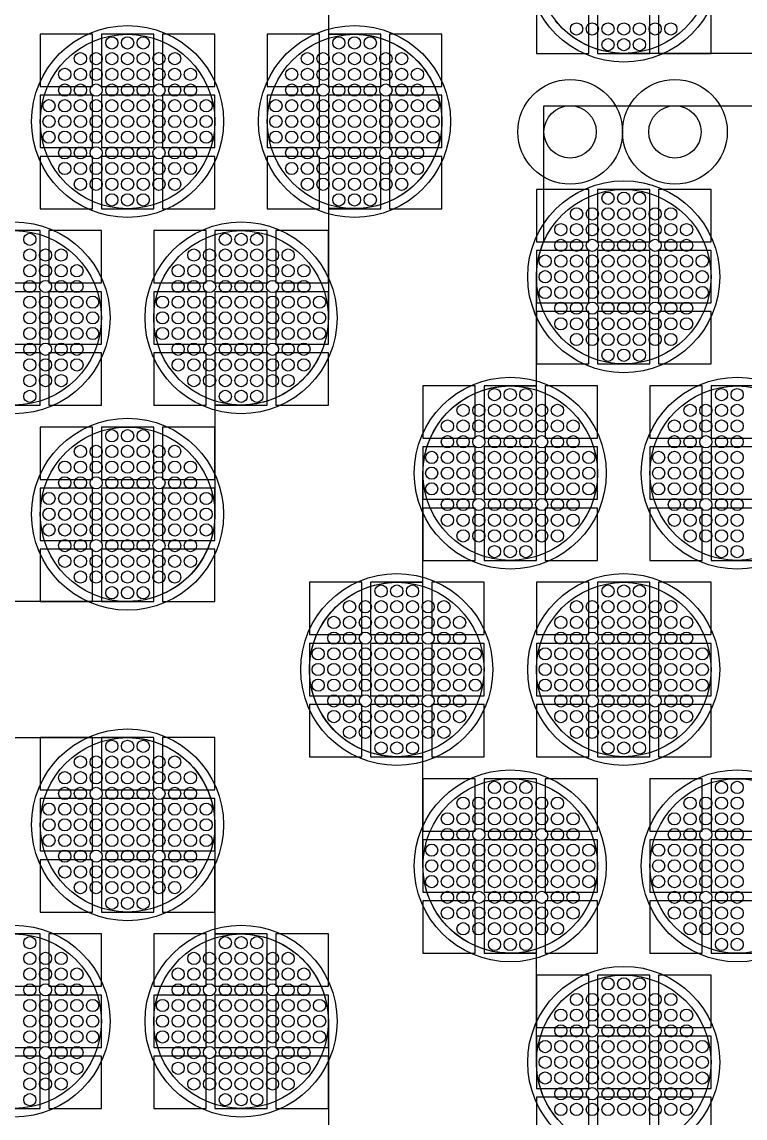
# Model space of a CAD drawing. Extents: x -49 to 54, y -38 to 38.
# Drawn here: x 30.63 to 34.77, y 17.85 to 24.13 of the extents above; entities that cross this region are included whole.
import ezdxf

# ---------------------------------------------------------------- set-up
doc = ezdxf.new("R2010")
doc.units = 0
for name, color, linetype in [('ADHESIVE_VIA_OPENINGS', 30, 'CONTINUOUS'), ('BACK_LAYER', 5, 'CONTINUOUS'), ('COND_LAYER_LOWER_ELECTRODE', 6, 'CONTINUOUS'), ('CONDUCTIVE_LAYER_BACK_LAYER', 2, 'CONTINUOUS'), ('EMITTER', 3, 'CONTINUOUS'), ('LOWER_ELECTRODE', 1, 'CONTINUOUS'), ('SUBSTRATE_VIA', 4, 'CONTINUOUS')]:
    doc.layers.add(name, color=color, linetype=linetype)

msp = doc.modelspace()

# ---------------------------------------------------------------- linework, layer by layer
at = {"layer": 'ADHESIVE_VIA_OPENINGS'}
for centre in [(33.7652, 23.5041), (34.3652, 23.5041)]:
    msp.add_circle(centre, 0.3, dxfattribs=at)
at = {"layer": 'BACK_LAYER'}
for points in [[(33.5721, 23.9541), (33.8721, 23.9541), (33.8721, 24.2541), (33.5721, 24.2541)], [(33.9221, 23.9541), (34.2221, 23.9541), (34.2221, 24.2541), (33.9221, 24.2541)], [(34.2721, 23.9541), (34.5721, 23.9541), (34.5721, 24.2541), (34.2721, 24.2541)], [(30.7302, 23.7639), (31.0302, 23.7639), (31.0302, 24.0639), (30.7302, 24.0639)], [(31.0802, 23.7639), (31.3802, 23.7639), (31.3802, 24.0639), (31.0802, 24.0639)], [(31.4302, 23.7639), (31.7302, 23.7639), (31.7302, 24.0639), (31.4302, 24.0639)], [(32.0302, 23.7639), (32.3302, 23.7639), (32.3302, 24.0639), (32.0302, 24.0639)], [(32.3802, 23.7639), (32.6802, 23.7639), (32.6802, 24.0639), (32.3802, 24.0639)], [(32.7302, 23.7639), (33.0302, 23.7639), (33.0302, 24.0639), (32.7302, 24.0639)], [(30.7302, 23.4139), (31.0302, 23.4139), (31.0302, 23.7139), (30.7302, 23.7139)], [(31.0802, 23.4139), (31.3802, 23.4139), (31.3802, 23.7139), (31.0802, 23.7139)], [(31.4302, 23.4139), (31.7302, 23.4139), (31.7302, 23.7139), (31.4302, 23.7139)], [(32.0302, 23.4139), (32.3302, 23.4139), (32.3302, 23.7139), (32.0302, 23.7139)], [(32.3802, 23.4139), (32.6802, 23.4139), (32.6802, 23.7139), (32.3802, 23.7139)], [(32.7302, 23.4139), (33.0302, 23.4139), (33.0302, 23.7139), (32.7302, 23.7139)], [(30.7302, 23.0639), (31.0302, 23.0639), (31.0302, 23.3639), (30.7302, 23.3639)], [(31.0802, 23.0639), (31.3802, 23.0639), (31.3802, 23.3639), (31.0802, 23.3639)], [(31.4302, 23.0639), (31.7302, 23.0639), (31.7302, 23.3639), (31.4302, 23.3639)], [(32.0302, 23.0639), (32.3302, 23.0639), (32.3302, 23.3639), (32.0302, 23.3639)], [(32.3802, 23.0639), (32.6802, 23.0639), (32.6802, 23.3639), (32.3802, 23.3639)], [(32.7302, 23.0639), (33.0302, 23.0639), (33.0302, 23.3639), (32.7302, 23.3639)], [(33.5721, 22.8737), (33.8721, 22.8737), (33.8721, 23.1737), (33.5721, 23.1737)], [(33.9221, 22.8737), (34.2221, 22.8737), (34.2221, 23.1737), (33.9221, 23.1737)], [(34.2721, 22.8737), (34.5721, 22.8737), (34.5721, 23.1737), (34.2721, 23.1737)], [(30.4302, 22.6381), (30.7302, 22.6381), (30.7302, 22.9381), (30.4302, 22.9381)], [(30.7802, 22.6381), (31.0802, 22.6381), (31.0802, 22.9381), (30.7802, 22.9381)], [(31.3802, 22.6381), (31.6802, 22.6381), (31.6802, 22.9381), (31.3802, 22.9381)], [(31.7302, 22.6381), (32.0302, 22.6381), (32.0302, 22.9381), (31.7302, 22.9381)], [(32.0802, 22.6381), (32.3802, 22.6381), (32.3802, 22.9381), (32.0802, 22.9381)], [(33.5721, 22.5237), (33.8721, 22.5237), (33.8721, 22.8237), (33.5721, 22.8237)], [(33.9221, 22.5237), (34.2221, 22.5237), (34.2221, 22.8237), (33.9221, 22.8237)], [(34.2721, 22.5237), (34.5721, 22.5237), (34.5721, 22.8237), (34.2721, 22.8237)], [(30.4302, 22.2881), (30.7302, 22.2881), (30.7302, 22.5881), (30.4302, 22.5881)], [(30.7802, 22.2881), (31.0802, 22.2881), (31.0802, 22.5881), (30.7802, 22.5881)], [(31.3802, 22.2881), (31.6802, 22.2881), (31.6802, 22.5881), (31.3802, 22.5881)], [(31.7302, 22.2881), (32.0302, 22.2881), (32.0302, 22.5881), (31.7302, 22.5881)], [(32.0802, 22.2881), (32.3802, 22.2881), (32.3802, 22.5881), (32.0802, 22.5881)], [(33.5721, 22.1737), (33.8721, 22.1737), (33.8721, 22.4737), (33.5721, 22.4737)], [(33.9221, 22.1737), (34.2221, 22.1737), (34.2221, 22.4737), (33.9221, 22.4737)], [(34.2721, 22.1737), (34.5721, 22.1737), (34.5721, 22.4737), (34.2721, 22.4737)], [(30.4302, 21.9381), (30.7302, 21.9381), (30.7302, 22.2381), (30.4302, 22.2381)], [(30.7802, 21.9381), (31.0802, 21.9381), (31.0802, 22.2381), (30.7802, 22.2381)], [(31.3802, 21.9381), (31.6802, 21.9381), (31.6802, 22.2381), (31.3802, 22.2381)], [(31.7302, 21.9381), (32.0302, 21.9381), (32.0302, 22.2381), (31.7302, 22.2381)], [(32.0802, 21.9381), (32.3802, 21.9381), (32.3802, 22.2381), (32.0802, 22.2381)], [(32.9221, 21.7479), (33.2221, 21.7479), (33.2221, 22.0479), (32.9221, 22.0479)], [(33.2721, 21.7479), (33.5721, 21.7479), (33.5721, 22.0479), (33.2721, 22.0479)], [(33.6221, 21.7479), (33.9221, 21.7479), (33.9221, 22.0479), (33.6221, 22.0479)], [(34.2221, 21.7479), (34.5221, 21.7479), (34.5221, 22.0479), (34.2221, 22.0479)], [(34.5721, 21.7479), (34.8721, 21.7479), (34.8721, 22.0479), (34.5721, 22.0479)], [(30.7302, 21.5123), (31.0302, 21.5123), (31.0302, 21.8123), (30.7302, 21.8123)], [(31.0802, 21.5123), (31.3802, 21.5123), (31.3802, 21.8123), (31.0802, 21.8123)], [(31.4302, 21.5123), (31.7302, 21.5123), (31.7302, 21.8123), (31.4302, 21.8123)], [(32.9221, 21.3979), (33.2221, 21.3979), (33.2221, 21.6979), (32.9221, 21.6979)], [(33.2721, 21.3979), (33.5721, 21.3979), (33.5721, 21.6979), (33.2721, 21.6979)], [(33.6221, 21.3979), (33.9221, 21.3979), (33.9221, 21.6979), (33.6221, 21.6979)], [(34.2221, 21.3979), (34.5221, 21.3979), (34.5221, 21.6979), (34.2221, 21.6979)], [(34.5721, 21.3979), (34.8721, 21.3979), (34.8721, 21.6979), (34.5721, 21.6979)], [(30.7302, 21.1623), (31.0302, 21.1623), (31.0302, 21.4623), (30.7302, 21.4623)], [(31.0802, 21.1623), (31.3802, 21.1623), (31.3802, 21.4623), (31.0802, 21.4623)], [(31.4302, 21.1623), (31.7302, 21.1623), (31.7302, 21.4623), (31.4302, 21.4623)], [(32.9221, 21.0479), (33.2221, 21.0479), (33.2221, 21.3479), (32.9221, 21.3479)], [(33.2721, 21.0479), (33.5721, 21.0479), (33.5721, 21.3479), (33.2721, 21.3479)], [(33.6221, 21.0479), (33.9221, 21.0479), (33.9221, 21.3479), (33.6221, 21.3479)], [(34.2221, 21.0479), (34.5221, 21.0479), (34.5221, 21.3479), (34.2221, 21.3479)], [(34.5721, 21.0479), (34.8721, 21.0479), (34.8721, 21.3479), (34.5721, 21.3479)], [(30.7302, 20.8123), (31.0302, 20.8123), (31.0302, 21.1123), (30.7302, 21.1123)], [(31.0802, 20.8123), (31.3802, 20.8123), (31.3802, 21.1123), (31.0802, 21.1123)], [(31.4302, 20.8123), (31.7302, 20.8123), (31.7302, 21.1123), (31.4302, 21.1123)], [(32.2721, 20.6221), (32.5721, 20.6221), (32.5721, 20.9221), (32.2721, 20.9221)], [(32.6221, 20.6221), (32.9221, 20.6221), (32.9221, 20.9221), (32.6221, 20.9221)], [(32.9721, 20.6221), (33.2721, 20.6221), (33.2721, 20.9221), (32.9721, 20.9221)], [(33.5721, 20.6221), (33.8721, 20.6221), (33.8721, 20.9221), (33.5721, 20.9221)], [(33.9221, 20.6221), (34.2221, 20.6221), (34.2221, 20.9221), (33.9221, 20.9221)], [(34.2721, 20.6221), (34.5721, 20.6221), (34.5721, 20.9221), (34.2721, 20.9221)], [(32.2721, 20.2721), (32.5721, 20.2721), (32.5721, 20.5721), (32.2721, 20.5721)], [(32.6221, 20.2721), (32.9221, 20.2721), (32.9221, 20.5721), (32.6221, 20.5721)], [(32.9721, 20.2721), (33.2721, 20.2721), (33.2721, 20.5721), (32.9721, 20.5721)], [(33.5721, 20.2721), (33.8721, 20.2721), (33.8721, 20.5721), (33.5721, 20.5721)], [(33.9221, 20.2721), (34.2221, 20.2721), (34.2221, 20.5721), (33.9221, 20.5721)], [(34.2721, 20.2721), (34.5721, 20.2721), (34.5721, 20.5721), (34.2721, 20.5721)], [(32.2721, 19.9221), (32.5721, 19.9221), (32.5721, 20.2221), (32.2721, 20.2221)], [(32.6221, 19.9221), (32.9221, 19.9221), (32.9221, 20.2221), (32.6221, 20.2221)], [(32.9721, 19.9221), (33.2721, 19.9221), (33.2721, 20.2221), (32.9721, 20.2221)], [(33.5721, 19.9221), (33.8721, 19.9221), (33.8721, 20.2221), (33.5721, 20.2221)], [(33.9221, 19.9221), (34.2221, 19.9221), (34.2221, 20.2221), (33.9221, 20.2221)], [(34.2721, 19.9221), (34.5721, 19.9221), (34.5721, 20.2221), (34.2721, 20.2221)], [(30.7302, 19.7319), (31.0302, 19.7319), (31.0302, 20.0319), (30.7302, 20.0319)], [(31.0802, 19.7319), (31.3802, 19.7319), (31.3802, 20.0319), (31.0802, 20.0319)], [(31.4302, 19.7319), (31.7302, 19.7319), (31.7302, 20.0319), (31.4302, 20.0319)], [(32.9221, 19.4962), (33.2221, 19.4962), (33.2221, 19.7962), (32.9221, 19.7962)], [(33.2721, 19.4962), (33.5721, 19.4962), (33.5721, 19.7962), (33.2721, 19.7962)], [(33.6221, 19.4962), (33.9221, 19.4962), (33.9221, 19.7962), (33.6221, 19.7962)], [(34.2221, 19.4962), (34.5221, 19.4962), (34.5221, 19.7962), (34.2221, 19.7962)], [(34.5721, 19.4962), (34.8721, 19.4962), (34.8721, 19.7962), (34.5721, 19.7962)], [(30.7302, 19.3819), (31.0302, 19.3819), (31.0302, 19.6819), (30.7302, 19.6819)], [(31.0802, 19.3819), (31.3802, 19.3819), (31.3802, 19.6819), (31.0802, 19.6819)], [(31.4302, 19.3819), (31.7302, 19.3819), (31.7302, 19.6819), (31.4302, 19.6819)], [(32.9221, 19.1462), (33.2221, 19.1462), (33.2221, 19.4462), (32.9221, 19.4462)], [(33.2721, 19.1462), (33.5721, 19.1462), (33.5721, 19.4462), (33.2721, 19.4462)], [(33.6221, 19.1462), (33.9221, 19.1462), (33.9221, 19.4462), (33.6221, 19.4462)], [(34.2221, 19.1462), (34.5221, 19.1462), (34.5221, 19.4462), (34.2221, 19.4462)], [(34.5721, 19.1462), (34.8721, 19.1462), (34.8721, 19.4462), (34.5721, 19.4462)], [(30.7302, 19.0319), (31.0302, 19.0319), (31.0302, 19.3319), (30.7302, 19.3319)], [(31.0802, 19.0319), (31.3802, 19.0319), (31.3802, 19.3319), (31.0802, 19.3319)], [(31.4302, 19.0319), (31.7302, 19.0319), (31.7302, 19.3319), (31.4302, 19.3319)], [(32.9221, 18.7962), (33.2221, 18.7962), (33.2221, 19.0962), (32.9221, 19.0962)], [(33.2721, 18.7962), (33.5721, 18.7962), (33.5721, 19.0962), (33.2721, 19.0962)], [(33.6221, 18.7962), (33.9221, 18.7962), (33.9221, 19.0962), (33.6221, 19.0962)], [(34.2221, 18.7962), (34.5221, 18.7962), (34.5221, 19.0962), (34.2221, 19.0962)], [(34.5721, 18.7962), (34.8721, 18.7962), (34.8721, 19.0962), (34.5721, 19.0962)], [(30.4302, 18.6061), (30.7302, 18.6061), (30.7302, 18.9061), (30.4302, 18.9061)], [(30.7802, 18.6061), (31.0802, 18.6061), (31.0802, 18.9061), (30.7802, 18.9061)], [(31.3802, 18.6061), (31.6802, 18.6061), (31.6802, 18.9061), (31.3802, 18.9061)], [(31.7302, 18.6061), (32.0302, 18.6061), (32.0302, 18.9061), (31.7302, 18.9061)], [(32.0802, 18.6061), (32.3802, 18.6061), (32.3802, 18.9061), (32.0802, 18.9061)], [(33.5721, 18.3704), (33.8721, 18.3704), (33.8721, 18.6704), (33.5721, 18.6704)], [(33.9221, 18.3704), (34.2221, 18.3704), (34.2221, 18.6704), (33.9221, 18.6704)], [(34.2721, 18.3704), (34.5721, 18.3704), (34.5721, 18.6704), (34.2721, 18.6704)], [(30.4302, 18.2561), (30.7302, 18.2561), (30.7302, 18.5561), (30.4302, 18.5561)], [(30.7802, 18.2561), (31.0802, 18.2561), (31.0802, 18.5561), (30.7802, 18.5561)], [(31.3802, 18.2561), (31.6802, 18.2561), (31.6802, 18.5561), (31.3802, 18.5561)], [(31.7302, 18.2561), (32.0302, 18.2561), (32.0302, 18.5561), (31.7302, 18.5561)], [(32.0802, 18.2561), (32.3802, 18.2561), (32.3802, 18.5561), (32.0802, 18.5561)], [(33.5721, 18.0204), (33.8721, 18.0204), (33.8721, 18.3204), (33.5721, 18.3204)], [(33.9221, 18.0204), (34.2221, 18.0204), (34.2221, 18.3204), (33.9221, 18.3204)], [(34.2721, 18.0204), (34.5721, 18.0204), (34.5721, 18.3204), (34.2721, 18.3204)], [(30.4302, 17.9061), (30.7302, 17.9061), (30.7302, 18.2061), (30.4302, 18.2061)], [(30.7802, 17.9061), (31.0802, 17.9061), (31.0802, 18.2061), (30.7802, 18.2061)], [(31.3802, 17.9061), (31.6802, 17.9061), (31.6802, 18.2061), (31.3802, 18.2061)], [(31.7302, 17.9061), (32.0302, 17.9061), (32.0302, 18.2061), (31.7302, 18.2061)], [(32.0802, 17.9061), (32.3802, 17.9061), (32.3802, 18.2061), (32.0802, 18.2061)], [(33.5721, 17.6704), (33.8721, 17.6704), (33.8721, 17.9704), (33.5721, 17.9704)], [(33.9221, 17.6704), (34.2221, 17.6704), (34.2221, 17.9704), (33.9221, 17.9704)], [(34.2721, 17.6704), (34.5721, 17.6704), (34.5721, 17.9704), (34.2721, 17.9704)]]:
    msp.add_lwpolyline(points, close=True, dxfattribs=at)
at = {"layer": 'COND_LAYER_LOWER_ELECTRODE'}
for centre in [(34.0721, 24.4541), (31.2302, 23.5639), (32.5302, 23.5639), (34.0721, 22.6737), (30.5802, 22.4381), (31.8802, 22.4381), (33.4221, 21.5479), (34.7221, 21.5479), (31.2302, 21.3123), (32.7721, 20.4221), (34.0721, 20.4221), (31.2302, 19.5319), (33.4221, 19.2962), (34.7221, 19.2962), (30.5802, 18.4061), (31.8802, 18.4061), (34.0721, 18.1704)]:
    msp.add_circle(centre, 0.55, dxfattribs=at)
at = {"layer": 'CONDUCTIVE_LAYER_BACK_LAYER'}
for points in [[(32.3802, 24.6898), (32.3802, 24.0638), (32.5402, 24.0638), (32.56, 24.063), (32.5798, 24.0615), (32.5996, 24.0591), (32.6192, 24.056), (32.6387, 24.052), (32.658, 24.0473), (32.6771, 24.0419), (32.696, 24.0356), (32.7147, 24.0287), (32.733, 24.021), (32.751, 24.0126), (32.7687, 24.0034), (32.7859, 23.9936), (32.8028, 23.9831), (32.8193, 23.9719), (32.8353, 23.9601), (32.8508, 23.9477), (32.8658, 23.9346), (32.8802, 23.921), (32.8942, 23.9068), (32.9075, 23.8921), (32.9203, 23.8768), (32.9324, 23.861), (32.9439, 23.8448), (32.9547, 23.8281), (32.9649, 23.8111), (32.9744, 23.7936), (32.9831, 23.7757), (32.9912, 23.7576), (32.9985, 23.7391), (33.0051, 23.7203), (33.011, 23.7013), (33.0161, 23.6821), (33.0204, 23.6627), (33.0239, 23.6431), (33.0267, 23.6234), (33.0286, 23.6037), (33.0298, 23.5838), (33.0302, 23.5639), (33.0298, 23.5441), (33.0286, 23.5242), (33.0267, 23.5044), (33.0239, 23.4847), (33.0204, 23.4652), (33.0161, 23.4458), (33.011, 23.4265), (33.0051, 23.4075), (32.9985, 23.3888), (32.9912, 23.3703), (32.9831, 23.3521), (32.9744, 23.3343), (32.9649, 23.3168), (32.9547, 23.2997), (32.9439, 23.2831), (32.9324, 23.2668), (32.9203, 23.2511), (32.9075, 23.2358), (32.8942, 23.2211), (32.8802, 23.2069), (32.8658, 23.1933), (32.8508, 23.1802), (32.8353, 23.1678), (32.8193, 23.156), (32.8028, 23.1448), (32.7859, 23.1343), (32.7687, 23.1245), (32.751, 23.1153), (32.733, 23.1069), (32.7147, 23.0992), (32.696, 23.0922), (32.6771, 23.086), (32.658, 23.0805), (32.6387, 23.0759), (32.6192, 23.0719), (32.5996, 23.0688), (32.5798, 23.0664), (32.56, 23.0648), (32.5402, 23.064), (32.3802, 23.064), (32.3802, 22.4381), (32.3798, 22.4182), (32.3786, 22.3984), (32.3767, 22.3786), (32.3739, 22.3589), (32.3704, 22.3393), (32.3661, 22.3199), (32.361, 22.3007), (32.3551, 22.2817), (32.3485, 22.2629), (32.3412, 22.2445), (32.3331, 22.2263), (32.3244, 22.2085), (32.3149, 22.191), (32.3047, 22.1739), (32.2939, 22.1572), (32.2824, 22.141), (32.2703, 22.1253), (32.2575, 22.11), (32.2442, 22.0953), (32.2302, 22.0811), (32.2158, 22.0674), (32.2008, 22.0544), (32.1853, 22.0419), (32.1693, 22.0301), (32.1528, 22.019), (32.1359, 22.0084), (32.1187, 21.9986), (32.101, 21.9895), (32.083, 21.9811), (32.0647, 21.9734), (32.046, 21.9664), (32.0271, 21.9602), (32.008, 21.9547), (31.9887, 21.95), (31.9692, 21.9461), (31.9496, 21.9429), (31.9298, 21.9406), (31.91, 21.939), (31.8902, 21.9382), (31.7302, 21.9382), (31.7302, 21.3123), (31.7298, 21.2924), (31.7286, 21.2725), (31.7267, 21.2528), (31.7239, 21.2331), (31.7204, 21.2135), (31.7161, 21.1941), (31.711, 21.1749), (31.7051, 21.1559), (31.6985, 21.1371), (31.6912, 21.1186), (31.6831, 21.1005), (31.6744, 21.0826), (31.6649, 21.0651), (31.6547, 21.0481), (31.6439, 21.0314), (31.6324, 21.0152), (31.6203, 20.9994), (31.6075, 20.9842), (31.5942, 20.9694), (31.5802, 20.9552), (31.5658, 20.9416), (31.5508, 20.9285), (31.5353, 20.9161), (31.5193, 20.9043), (31.5028, 20.8931), (31.4859, 20.8826), (31.4687, 20.8728), (31.451, 20.8637), (31.433, 20.8552), (31.4147, 20.8475), (31.396, 20.8406), (31.3771, 20.8343), (31.358, 20.8289), (31.3387, 20.8242), (31.3192, 20.8203), (31.2996, 20.8171), (31.2798, 20.8147), (31.26, 20.8132), (31.2402, 20.8124), (28.6203, 20.8124)], [(36.682, 23.9542), (34.0621, 23.9542), (34.0423, 23.955), (34.0225, 23.9566), (34.0027, 23.959), (33.9831, 23.9621), (33.9636, 23.966), (33.9443, 23.9707), (33.9252, 23.9762), (33.9063, 23.9824), (33.8876, 23.9894), (33.8693, 23.9971), (33.8513, 24.0055), (33.8336, 24.0146), (33.8164, 24.0245), (33.7995, 24.035), (33.783, 24.0461), (33.767, 24.058), (33.7515, 24.0704), (33.7365, 24.0834), (33.7221, 24.0971), (33.7081, 24.1113), (33.6948, 24.126), (33.6821, 24.1413)], [(33.6948, 17.8423), (33.6821, 17.8576), (33.6699, 17.8733), (33.6584, 17.8895), (33.6476, 17.9062), (33.6374, 17.9233), (33.6279, 17.9408), (33.6192, 17.9586), (33.6111, 17.9768), (33.6038, 17.9953), (33.5972, 18.014), (33.5913, 18.033), (33.5862, 18.0522), (33.5819, 18.0717), (33.5784, 18.0912), (33.5756, 18.1109), (33.5737, 18.1307), (33.5725, 18.1505), (33.5721, 18.1704), (33.5721, 18.7963), (33.4121, 18.7963), (33.3923, 18.7971), (33.3725, 18.7987), (33.3527, 18.8011), (33.3331, 18.8042), (33.3136, 18.8082), (33.2943, 18.8129), (33.2752, 18.8183), (33.2563, 18.8245), (33.2376, 18.8315), (33.2193, 18.8392), (33.2013, 18.8476), (33.1836, 18.8568), (33.1664, 18.8666), (33.1495, 18.8771), (33.133, 18.8883), (33.117, 18.9001), (33.1015, 18.9125), (33.0865, 18.9256), (33.0721, 18.9392), (33.0581, 18.9534), (33.0448, 18.9681), (33.0321, 18.9834), (33.0199, 18.9991), (33.0084, 19.0154), (32.9976, 19.032), (32.9874, 19.0491), (32.9779, 19.0666), (32.9692, 19.0844), (32.9611, 19.1026), (32.9538, 19.1211), (32.9472, 19.1398), (32.9413, 19.1589), (32.9362, 19.1781), (32.9319, 19.1975), (32.9284, 19.217), (32.9256, 19.2367), (32.9237, 19.2565), (32.9225, 19.2764), (32.9221, 19.2962), (32.9221, 19.9222), (32.7621, 19.9222), (32.7423, 19.923), (32.7225, 19.9245), (32.7027, 19.9269), (32.6831, 19.9301), (32.6636, 19.934), (32.6443, 19.9387), (32.6252, 19.9442), (32.6063, 19.9504), (32.5876, 19.9573), (32.5693, 19.965), (32.5513, 19.9735), (32.5336, 19.9826), (32.5164, 19.9924), (32.4995, 20.0029), (32.483, 20.0141), (32.467, 20.0259), (32.4515, 20.0383), (32.4365, 20.0514), (32.4221, 20.065), (32.4081, 20.0792), (32.3948, 20.094), (32.3821, 20.1092), (32.3699, 20.125), (32.3584, 20.1412), (32.3476, 20.1579), (32.3374, 20.175), (32.3279, 20.1924), (32.3192, 20.2103), (32.3111, 20.2284), (32.3038, 20.2469), (32.2972, 20.2657), (32.2913, 20.2847), (32.2862, 20.3039), (32.2819, 20.3233), (32.2784, 20.3429), (32.2756, 20.3626), (32.2737, 20.3824), (32.2725, 20.4022), (32.2721, 20.4221), (32.2725, 20.442), (32.2737, 20.4618), (32.2756, 20.4816), (32.2784, 20.5013), (32.2819, 20.5208), (32.2862, 20.5403), (32.2913, 20.5595), (32.2972, 20.5785), (32.3038, 20.5972), (32.3111, 20.6157), (32.3192, 20.6339), (32.3279, 20.6517), (32.3374, 20.6692), (32.3476, 20.6863), (32.3584, 20.703), (32.3699, 20.7192), (32.3821, 20.7349), (32.3948, 20.7502), (32.4081, 20.7649), (32.4221, 20.7791), (32.4365, 20.7928), (32.4515, 20.8058), (32.467, 20.8183), (32.483, 20.8301), (32.4995, 20.8412), (32.5164, 20.8517), (32.5336, 20.8616), (32.5513, 20.8707), (32.5693, 20.8791), (32.5876, 20.8868), (32.6063, 20.8938), (32.6252, 20.9), (32.6443, 20.9055), (32.6636, 20.9102), (32.6831, 20.9141), (32.7027, 20.9172), (32.7225, 20.9196), (32.7423, 20.9212), (32.7621, 20.922), (32.9221, 20.922), (32.9221, 21.5479), (32.9225, 21.5678), (32.9237, 21.5876), (32.9256, 21.6074), (32.9284, 21.6271), (32.9319, 21.6467), (32.9362, 21.6661), (32.9413, 21.6853), (32.9472, 21.7043), (32.9538, 21.7231), (32.9611, 21.7415), (32.9692, 21.7597), (32.9779, 21.7776), (32.9874, 21.795), (32.9976, 21.8121), (33.0084, 21.8288), (33.0199, 21.845), (33.0321, 21.8608), (33.0448, 21.876), (33.0581, 21.8908), (33.0721, 21.905), (33.0865, 21.9186), (33.1015, 21.9316), (33.117, 21.9441), (33.133, 21.9559), (33.1495, 21.9671), (33.1664, 21.9776), (33.1836, 21.9874), (33.2013, 21.9965), (33.2193, 22.005), (33.2376, 22.0127), (33.2563, 22.0196), (33.2752, 22.0258), (33.2943, 22.0313), (33.3136, 22.036), (33.3331, 22.0399), (33.3527, 22.0431), (33.3725, 22.0454), (33.3923, 22.047), (33.4121, 22.0478), (33.5721, 22.0478), (33.5721, 22.6737), (33.5725, 22.6936), (33.5737, 22.7135), (33.5756, 22.7333), (33.5784, 22.7529), (33.5819, 22.7725), (33.5862, 22.7919), (33.5913, 22.8111), (33.5972, 22.8301), (33.6038, 22.8489), (33.6111, 22.8674), (33.6152, 22.8765), (33.6152, 23.6541), (35.3721, 23.6541)], [(29.9302, 20.0318), (31.2402, 20.0318), (31.26, 20.031), (31.2798, 20.0294), (31.2996, 20.0271), (31.3192, 20.0239), (31.3387, 20.02), (31.358, 20.0153), (31.3771, 20.0098), (31.396, 20.0036), (31.4147, 19.9966), (31.433, 19.9889), (31.451, 19.9805), (31.4687, 19.9714), (31.4859, 19.9615), (31.5028, 19.951), (31.5193, 19.9399), (31.5353, 19.9281), (31.5508, 19.9156), (31.5658, 19.9026), (31.5802, 19.8889), (31.5942, 19.8747), (31.6075, 19.86), (31.6203, 19.8447), (31.6324, 19.829), (31.6439, 19.8128), (31.6547, 19.7961), (31.6649, 19.779), (31.6744, 19.7615), (31.6831, 19.7437), (31.6912, 19.7255), (31.6985, 19.707), (31.7051, 19.6883), (31.711, 19.6693), (31.7161, 19.6501), (31.7204, 19.6307), (31.7239, 19.6111), (31.7267, 19.5914), (31.7286, 19.5716), (31.7298, 19.5518), (31.7302, 19.5319), (31.7302, 18.906), (31.8902, 18.906), (31.91, 18.9052), (31.9298, 18.9036), (31.9496, 18.9012), (31.9692, 18.8981), (31.9887, 18.8941), (32.008, 18.8894), (32.0271, 18.884), (32.046, 18.8778), (32.0647, 18.8708), (32.083, 18.8631), (32.101, 18.8547), (32.1187, 18.8455), (32.1359, 18.8357), (32.1528, 18.8252), (32.1693, 18.814), (32.1853, 18.8022), (32.2008, 18.7898), (32.2158, 18.7767), (32.2302, 18.7631), (32.2442, 18.7489), (32.2575, 18.7342), (32.2703, 18.7189), (32.2824, 18.7032), (32.2939, 18.6869), (32.3047, 18.6703), (32.3149, 18.6532), (32.3244, 18.6357), (32.3331, 18.6179), (32.3412, 18.5997), (32.3485, 18.5812), (32.3551, 18.5625), (32.361, 18.5434), (32.3661, 18.5242), (32.3704, 18.5048), (32.3739, 18.4853), (32.3767, 18.4656), (32.3786, 18.4458), (32.3798, 18.4259), (32.3802, 18.4061), (32.3802, 17.7801)]]:
    msp.add_lwpolyline(points, dxfattribs=at)
at = {"layer": 'EMITTER'}
for centre in [(34.0721, 24.4541), (31.2302, 23.5639), (32.5302, 23.5639), (34.0721, 22.6737), (30.5802, 22.4381), (31.8802, 22.4381), (33.4221, 21.5479), (34.7221, 21.5479), (31.2302, 21.3123), (32.7721, 20.4221), (34.0721, 20.4221), (31.2302, 19.5319), (33.4221, 19.2962), (34.7221, 19.2962), (30.5802, 18.4061), (31.8802, 18.4061), (34.0721, 18.1704)]:
    msp.add_circle(centre, 0.5, dxfattribs=at)
at = {"layer": 'LOWER_ELECTRODE'}
for centre in [(33.8021, 24.0941), (33.8921, 24.0941), (33.9821, 24.0941), (34.0721, 24.0941), (34.1621, 24.0941), (34.2521, 24.0941), (34.3421, 24.0941), (31.1402, 24.0139), (31.2302, 24.0139), (31.3202, 24.0139), (32.4402, 24.0139), (32.5302, 24.0139), (32.6202, 24.0139), (33.9821, 24.0041), (34.0721, 24.0041), (34.1621, 24.0041), (30.9602, 23.9239), (31.0502, 23.9239), (31.1402, 23.9239), (31.2302, 23.9239), (31.3202, 23.9239), (31.4102, 23.9239), (31.5002, 23.9239), (32.2602, 23.9239), (32.3502, 23.9239), (32.4402, 23.9239), (32.5302, 23.9239), (32.6202, 23.9239), (32.7102, 23.9239), (32.8002, 23.9239), (30.8702, 23.8339), (30.9602, 23.8339), (31.0502, 23.8339), (31.1402, 23.8339), (31.2302, 23.8339), (31.3202, 23.8339), (31.4102, 23.8339), (31.5002, 23.8339), (31.5902, 23.8339), (32.1702, 23.8339), (32.2602, 23.8339), (32.3502, 23.8339), (32.4402, 23.8339), (32.5302, 23.8339), (32.6202, 23.8339), (32.7102, 23.8339), (32.8002, 23.8339), (32.8902, 23.8339), (30.8702, 23.7439), (30.9602, 23.7439), (31.0502, 23.7439), (31.1402, 23.7439), (31.2302, 23.7439), (31.3202, 23.7439), (31.4102, 23.7439), (31.5002, 23.7439), (31.5902, 23.7439), (32.1702, 23.7439), (32.2602, 23.7439), (32.3502, 23.7439), (32.4402, 23.7439), (32.5302, 23.7439), (32.6202, 23.7439), (32.7102, 23.7439), (32.8002, 23.7439), (32.8902, 23.7439), (30.7802, 23.6539), (30.8702, 23.6539), (30.9602, 23.6539), (31.0502, 23.6539), (31.1402, 23.6539), (31.2302, 23.6539), (31.3202, 23.6539), (31.4102, 23.6539), (31.5002, 23.6539), (31.5902, 23.6539), (31.6802, 23.6539), (32.0802, 23.6539), (32.1702, 23.6539), (32.2602, 23.6539), (32.3502, 23.6539), (32.4402, 23.6539), (32.5302, 23.6539), (32.6202, 23.6539), (32.7102, 23.6539), (32.8002, 23.6539), (32.8902, 23.6539), (32.9802, 23.6539), (30.7802, 23.5639), (30.8702, 23.5639), (30.9602, 23.5639), (31.0502, 23.5639), (31.1402, 23.5639), (31.2302, 23.5639), (31.3202, 23.5639), (31.4102, 23.5639), (31.5002, 23.5639), (31.5902, 23.5639), (31.6802, 23.5639), (32.0802, 23.5639), (32.1702, 23.5639), (32.2602, 23.5639), (32.3502, 23.5639), (32.4402, 23.5639), (32.5302, 23.5639), (32.6202, 23.5639), (32.7102, 23.5639), (32.8002, 23.5639), (32.8902, 23.5639), (32.9802, 23.5639), (30.7802, 23.4739), (30.8702, 23.4739), (30.9602, 23.4739), (31.0502, 23.4739), (31.1402, 23.4739), (31.2302, 23.4739), (31.3202, 23.4739), (31.4102, 23.4739), (31.5002, 23.4739), (31.5902, 23.4739), (31.6802, 23.4739), (32.0802, 23.4739), (32.1702, 23.4739), (32.2602, 23.4739), (32.3502, 23.4739), (32.4402, 23.4739), (32.5302, 23.4739), (32.6202, 23.4739), (32.7102, 23.4739), (32.8002, 23.4739), (32.8902, 23.4739), (32.9802, 23.4739), (30.8702, 23.3839), (30.9602, 23.3839), (31.0502, 23.3839), (31.1402, 23.3839), (31.2302, 23.3839), (31.3202, 23.3839), (31.4102, 23.3839), (31.5002, 23.3839), (31.5902, 23.3839), (32.1702, 23.3839), (32.2602, 23.3839), (32.3502, 23.3839), (32.4402, 23.3839), (32.5302, 23.3839), (32.6202, 23.3839), (32.7102, 23.3839), (32.8002, 23.3839), (32.8902, 23.3839), (30.8702, 23.2939), (30.9602, 23.2939), (31.0502, 23.2939), (31.1402, 23.2939), (31.2302, 23.2939), (31.3202, 23.2939), (31.4102, 23.2939), (31.5002, 23.2939), (31.5902, 23.2939), (32.1702, 23.2939), (32.2602, 23.2939), (32.3502, 23.2939), (32.4402, 23.2939), (32.5302, 23.2939), (32.6202, 23.2939), (32.7102, 23.2939), (32.8002, 23.2939), (32.8902, 23.2939), (30.9602, 23.2039), (31.0502, 23.2039), (31.1402, 23.2039), (31.2302, 23.2039), (31.3202, 23.2039), (31.4102, 23.2039), (31.5002, 23.2039), (32.2602, 23.2039), (32.3502, 23.2039), (32.4402, 23.2039), (32.5302, 23.2039), (32.6202, 23.2039), (32.7102, 23.2039), (32.8002, 23.2039), (31.1402, 23.1139), (31.2302, 23.1139), (31.3202, 23.1139), (32.4402, 23.1139), (32.5302, 23.1139), (32.6202, 23.1139), (33.9821, 23.1237), (34.0721, 23.1237), (34.1621, 23.1237), (33.8021, 23.0337), (33.8921, 23.0337), (33.9821, 23.0337), (34.0721, 23.0337), (34.1621, 23.0337), (34.2521, 23.0337), (34.3421, 23.0337), (33.7121, 22.9437), (33.8021, 22.9437), (33.8921, 22.9437), (33.9821, 22.9437), (34.0721, 22.9437), (34.1621, 22.9437), (34.2521, 22.9437), (34.3421, 22.9437), (34.4321, 22.9437), (30.6702, 22.8881), (31.7902, 22.8881), (31.8802, 22.8881), (31.9702, 22.8881), (33.7121, 22.8537), (33.8021, 22.8537), (33.8921, 22.8537), (33.9821, 22.8537), (34.0721, 22.8537), (34.1621, 22.8537), (34.2521, 22.8537), (34.3421, 22.8537), (34.4321, 22.8537), (30.6702, 22.7981), (30.7602, 22.7981), (30.8502, 22.7981), (31.6102, 22.7981), (31.7002, 22.7981), (31.7902, 22.7981), (31.8802, 22.7981), (31.9702, 22.7981), (32.0602, 22.7981), (32.1502, 22.7981), (33.6221, 22.7637), (33.7121, 22.7637), (33.8021, 22.7637), (33.8921, 22.7637), (33.9821, 22.7637), (34.0721, 22.7637), (34.1621, 22.7637), (34.2521, 22.7637), (34.3421, 22.7637), (34.4321, 22.7637), (34.5221, 22.7637), (30.6702, 22.7081), (30.7602, 22.7081), (30.8502, 22.7081), (30.9402, 22.7081), (31.5202, 22.7081), (31.6102, 22.7081), (31.7002, 22.7081), (31.7902, 22.7081), (31.8802, 22.7081), (31.9702, 22.7081), (32.0602, 22.7081), (32.1502, 22.7081), (32.2402, 22.7081), (33.6221, 22.6737), (33.7121, 22.6737), (33.8021, 22.6737), (33.8921, 22.6737), (33.9821, 22.6737), (34.0721, 22.6737), (34.1621, 22.6737), (34.2521, 22.6737), (34.3421, 22.6737), (34.4321, 22.6737), (34.5221, 22.6737), (30.6702, 22.6181), (30.7602, 22.6181), (30.8502, 22.6181), (30.9402, 22.6181), (31.5202, 22.6181), (31.6102, 22.6181), (31.7002, 22.6181), (31.7902, 22.6181), (31.8802, 22.6181), (31.9702, 22.6181), (32.0602, 22.6181), (32.1502, 22.6181), (32.2402, 22.6181), (30.6702, 22.5281), (30.7602, 22.5281), (30.8502, 22.5281), (30.9402, 22.5281), (31.0302, 22.5281), (31.4302, 22.5281), (31.5202, 22.5281), (31.6102, 22.5281), (31.7002, 22.5281), (31.7902, 22.5281), (31.8802, 22.5281), (31.9702, 22.5281), (32.0602, 22.5281), (32.1502, 22.5281), (32.2402, 22.5281), (32.3302, 22.5281), (33.6221, 22.5837), (33.7121, 22.5837), (33.8021, 22.5837), (33.8921, 22.5837), (33.9821, 22.5837), (34.0721, 22.5837), (34.1621, 22.5837), (34.2521, 22.5837), (34.3421, 22.5837), (34.4321, 22.5837), (34.5221, 22.5837), (33.7121, 22.4937), (33.8021, 22.4937), (33.8921, 22.4937), (33.9821, 22.4937), (34.0721, 22.4937), (34.1621, 22.4937), (34.2521, 22.4937), (34.3421, 22.4937), (34.4321, 22.4937), (30.6702, 22.4381), (30.7602, 22.4381), (30.8502, 22.4381), (30.9402, 22.4381), (31.0302, 22.4381), (31.4302, 22.4381), (31.5202, 22.4381), (31.6102, 22.4381), (31.7002, 22.4381), (31.7902, 22.4381), (31.8802, 22.4381), (31.9702, 22.4381), (32.0602, 22.4381), (32.1502, 22.4381), (32.2402, 22.4381), (32.3302, 22.4381), (33.7121, 22.4037), (33.8021, 22.4037), (33.8921, 22.4037), (33.9821, 22.4037), (34.0721, 22.4037), (34.1621, 22.4037), (34.2521, 22.4037), (34.3421, 22.4037), (34.4321, 22.4037), (30.6702, 22.3481), (30.7602, 22.3481), (30.8502, 22.3481), (30.9402, 22.3481), (31.0302, 22.3481), (31.4302, 22.3481), (31.5202, 22.3481), (31.6102, 22.3481), (31.7002, 22.3481), (31.7902, 22.3481), (31.8802, 22.3481), (31.9702, 22.3481), (32.0602, 22.3481), (32.1502, 22.3481), (32.2402, 22.3481), (32.3302, 22.3481), (33.8021, 22.3137), (33.8921, 22.3137), (33.9821, 22.3137), (34.0721, 22.3137), (34.1621, 22.3137), (34.2521, 22.3137), (34.3421, 22.3137), (30.6702, 22.2581), (30.7602, 22.2581), (30.8502, 22.2581), (30.9402, 22.2581), (31.5202, 22.2581), (31.6102, 22.2581), (31.7002, 22.2581), (31.7902, 22.2581), (31.8802, 22.2581), (31.9702, 22.2581), (32.0602, 22.2581), (32.1502, 22.2581), (32.2402, 22.2581), (33.9821, 22.2237), (34.0721, 22.2237), (34.1621, 22.2237), (30.6702, 22.1681), (30.7602, 22.1681), (30.8502, 22.1681), (30.9402, 22.1681), (31.5202, 22.1681), (31.6102, 22.1681), (31.7002, 22.1681), (31.7902, 22.1681), (31.8802, 22.1681), (31.9702, 22.1681), (32.0602, 22.1681), (32.1502, 22.1681), (32.2402, 22.1681), (30.6702, 22.0781), (30.7602, 22.0781), (30.8502, 22.0781), (31.6102, 22.0781), (31.7002, 22.0781), (31.7902, 22.0781), (31.8802, 22.0781), (31.9702, 22.0781), (32.0602, 22.0781), (32.1502, 22.0781), (30.6702, 21.9881), (31.7902, 21.9881), (31.8802, 21.9881), (31.9702, 21.9881), (33.3321, 21.9979), (33.4221, 21.9979), (33.5121, 21.9979), (34.6321, 21.9979), (34.7221, 21.9979), (33.1521, 21.9079), (33.2421, 21.9079), (33.3321, 21.9079), (33.4221, 21.9079), (33.5121, 21.9079), (33.6021, 21.9079), (33.6921, 21.9079), (34.4521, 21.9079), (34.5421, 21.9079), (34.6321, 21.9079), (34.7221, 21.9079), (33.0621, 21.8179), (33.1521, 21.8179), (33.2421, 21.8179), (33.3321, 21.8179), (33.4221, 21.8179), (33.5121, 21.8179), (33.6021, 21.8179), (33.6921, 21.8179), (33.7821, 21.8179), (34.3621, 21.8179), (34.4521, 21.8179), (34.5421, 21.8179), (34.6321, 21.8179), (34.7221, 21.8179), (31.1402, 21.7623), (31.2302, 21.7623), (31.3202, 21.7623), (33.0621, 21.7279), (33.1521, 21.7279), (33.2421, 21.7279), (33.3321, 21.7279), (33.4221, 21.7279), (33.5121, 21.7279), (33.6021, 21.7279), (33.6921, 21.7279), (33.7821, 21.7279), (34.3621, 21.7279), (34.4521, 21.7279), (34.5421, 21.7279), (34.6321, 21.7279), (34.7221, 21.7279), (30.9602, 21.6723), (31.0502, 21.6723), (31.1402, 21.6723), (31.2302, 21.6723), (31.3202, 21.6723), (31.4102, 21.6723), (31.5002, 21.6723), (30.8702, 21.5823), (30.9602, 21.5823), (31.0502, 21.5823), (31.1402, 21.5823), (31.2302, 21.5823), (31.3202, 21.5823), (31.4102, 21.5823), (31.5002, 21.5823), (31.5902, 21.5823), (32.9721, 21.6379), (33.0621, 21.6379), (33.1521, 21.6379), (33.2421, 21.6379), (33.3321, 21.6379), (33.4221, 21.6379), (33.5121, 21.6379), (33.6021, 21.6379), (33.6921, 21.6379), (33.7821, 21.6379), (33.8721, 21.6379), (34.2721, 21.6379), (34.3621, 21.6379), (34.4521, 21.6379), (34.5421, 21.6379), (34.6321, 21.6379), (34.7221, 21.6379), (32.9721, 21.5479), (33.0621, 21.5479), (33.1521, 21.5479), (33.2421, 21.5479), (33.3321, 21.5479), (33.4221, 21.5479), (33.5121, 21.5479), (33.6021, 21.5479), (33.6921, 21.5479), (33.7821, 21.5479), (33.8721, 21.5479), (34.2721, 21.5479), (34.3621, 21.5479), (34.4521, 21.5479), (34.5421, 21.5479), (34.6321, 21.5479), (34.7221, 21.5479), (30.8702, 21.4923), (30.9602, 21.4923), (31.0502, 21.4923), (31.1402, 21.4923), (31.2302, 21.4923), (31.3202, 21.4923), (31.4102, 21.4923), (31.5002, 21.4923), (31.5902, 21.4923), (32.9721, 21.4579), (33.0621, 21.4579), (33.1521, 21.4579), (33.2421, 21.4579), (33.3321, 21.4579), (33.4221, 21.4579), (33.5121, 21.4579), (33.6021, 21.4579), (33.6921, 21.4579), (33.7821, 21.4579), (33.8721, 21.4579), (34.2721, 21.4579), (34.3621, 21.4579), (34.4521, 21.4579), (34.5421, 21.4579), (34.6321, 21.4579), (34.7221, 21.4579), (30.7802, 21.4023), (30.8702, 21.4023), (30.9602, 21.4023), (31.0502, 21.4023), (31.1402, 21.4023), (31.2302, 21.4023), (31.3202, 21.4023), (31.4102, 21.4023), (31.5002, 21.4023), (31.5902, 21.4023), (31.6802, 21.4023), (33.0621, 21.3679), (33.1521, 21.3679), (33.2421, 21.3679), (33.3321, 21.3679), (33.4221, 21.3679), (33.5121, 21.3679), (33.6021, 21.3679), (33.6921, 21.3679), (33.7821, 21.3679), (34.3621, 21.3679), (34.4521, 21.3679), (34.5421, 21.3679), (34.6321, 21.3679), (34.7221, 21.3679), (30.7802, 21.3123), (30.8702, 21.3123), (30.9602, 21.3123), (31.0502, 21.3123), (31.1402, 21.3123), (31.2302, 21.3123), (31.3202, 21.3123), (31.4102, 21.3123), (31.5002, 21.3123), (31.5902, 21.3123), (31.6802, 21.3123), (33.0621, 21.2779), (33.1521, 21.2779), (33.2421, 21.2779), (33.3321, 21.2779), (33.4221, 21.2779), (33.5121, 21.2779), (33.6021, 21.2779), (33.6921, 21.2779), (33.7821, 21.2779), (34.3621, 21.2779), (34.4521, 21.2779), (34.5421, 21.2779), (34.6321, 21.2779), (34.7221, 21.2779), (30.7802, 21.2223), (30.8702, 21.2223), (30.9602, 21.2223), (31.0502, 21.2223), (31.1402, 21.2223), (31.2302, 21.2223), (31.3202, 21.2223), (31.4102, 21.2223), (31.5002, 21.2223), (31.5902, 21.2223), (31.6802, 21.2223), (33.1521, 21.1879), (33.2421, 21.1879), (33.3321, 21.1879), (33.4221, 21.1879), (33.5121, 21.1879), (33.6021, 21.1879), (33.6921, 21.1879), (34.4521, 21.1879), (34.5421, 21.1879), (34.6321, 21.1879), (34.7221, 21.1879), (30.8702, 21.1323), (30.9602, 21.1323), (31.0502, 21.1323), (31.1402, 21.1323), (31.2302, 21.1323), (31.3202, 21.1323), (31.4102, 21.1323), (31.5002, 21.1323), (31.5902, 21.1323), (33.3321, 21.0979), (33.4221, 21.0979), (33.5121, 21.0979), (34.6321, 21.0979), (34.7221, 21.0979), (30.8702, 21.0423), (30.9602, 21.0423), (31.0502, 21.0423), (31.1402, 21.0423), (31.2302, 21.0423), (31.3202, 21.0423), (31.4102, 21.0423), (31.5002, 21.0423), (31.5902, 21.0423), (30.9602, 20.9523), (31.0502, 20.9523), (31.1402, 20.9523), (31.2302, 20.9523), (31.3202, 20.9523), (31.4102, 20.9523), (31.5002, 20.9523), (31.1402, 20.8623), (31.2302, 20.8623), (31.3202, 20.8623), (32.6821, 20.8721), (32.7721, 20.8721), (32.8621, 20.8721), (33.9821, 20.8721), (34.0721, 20.8721), (34.1621, 20.8721), (32.5021, 20.7821), (32.5921, 20.7821), (32.6821, 20.7821), (32.7721, 20.7821), (32.8621, 20.7821), (32.9521, 20.7821), (33.0421, 20.7821), (33.8021, 20.7821), (33.8921, 20.7821), (33.9821, 20.7821), (34.0721, 20.7821), (34.1621, 20.7821), (34.2521, 20.7821), (34.3421, 20.7821), (32.4121, 20.6921), (32.5021, 20.6921), (32.5921, 20.6921), (32.6821, 20.6921), (32.7721, 20.6921), (32.8621, 20.6921), (32.9521, 20.6921), (33.0421, 20.6921), (33.1321, 20.6921), (33.7121, 20.6921), (33.8021, 20.6921), (33.8921, 20.6921), (33.9821, 20.6921), (34.0721, 20.6921), (34.1621, 20.6921), (34.2521, 20.6921), (34.3421, 20.6921), (34.4321, 20.6921), (32.4121, 20.6021), (32.5021, 20.6021), (32.5921, 20.6021), (32.6821, 20.6021), (32.7721, 20.6021), (32.8621, 20.6021), (32.9521, 20.6021), (33.0421, 20.6021), (33.1321, 20.6021), (33.7121, 20.6021), (33.8021, 20.6021), (33.8921, 20.6021), (33.9821, 20.6021), (34.0721, 20.6021), (34.1621, 20.6021), (34.2521, 20.6021), (34.3421, 20.6021), (34.4321, 20.6021), (32.3221, 20.5121), (32.4121, 20.5121), (32.5021, 20.5121), (32.5921, 20.5121), (32.6821, 20.5121), (32.7721, 20.5121), (32.8621, 20.5121), (32.9521, 20.5121), (33.0421, 20.5121), (33.1321, 20.5121), (33.2221, 20.5121), (33.6221, 20.5121), (33.7121, 20.5121), (33.8021, 20.5121), (33.8921, 20.5121), (33.9821, 20.5121), (34.0721, 20.5121), (34.1621, 20.5121), (34.2521, 20.5121), (34.3421, 20.5121), (34.4321, 20.5121), (34.5221, 20.5121), (32.3221, 20.4221), (32.4121, 20.4221), (32.5021, 20.4221), (32.5921, 20.4221), (32.6821, 20.4221), (32.7721, 20.4221), (32.8621, 20.4221), (32.9521, 20.4221), (33.0421, 20.4221), (33.1321, 20.4221), (33.2221, 20.4221), (33.6221, 20.4221), (33.7121, 20.4221), (33.8021, 20.4221), (33.8921, 20.4221), (33.9821, 20.4221), (34.0721, 20.4221), (34.1621, 20.4221), (34.2521, 20.4221), (34.3421, 20.4221), (34.4321, 20.4221), (34.5221, 20.4221), (32.3221, 20.3321), (32.4121, 20.3321), (32.5021, 20.3321), (32.5921, 20.3321), (32.6821, 20.3321), (32.7721, 20.3321), (32.8621, 20.3321), (32.9521, 20.3321), (33.0421, 20.3321), (33.1321, 20.3321), (33.2221, 20.3321), (33.6221, 20.3321), (33.7121, 20.3321), (33.8021, 20.3321), (33.8921, 20.3321), (33.9821, 20.3321), (34.0721, 20.3321), (34.1621, 20.3321), (34.2521, 20.3321), (34.3421, 20.3321), (34.4321, 20.3321), (34.5221, 20.3321), (32.4121, 20.2421), (32.5021, 20.2421), (32.5921, 20.2421), (32.6821, 20.2421), (32.7721, 20.2421), (32.8621, 20.2421), (32.9521, 20.2421), (33.0421, 20.2421), (33.1321, 20.2421), (33.7121, 20.2421), (33.8021, 20.2421), (33.8921, 20.2421), (33.9821, 20.2421), (34.0721, 20.2421), (34.1621, 20.2421), (34.2521, 20.2421), (34.3421, 20.2421), (34.4321, 20.2421), (32.4121, 20.1521), (32.5021, 20.1521), (32.5921, 20.1521), (32.6821, 20.1521), (32.7721, 20.1521), (32.8621, 20.1521), (32.9521, 20.1521), (33.0421, 20.1521), (33.1321, 20.1521), (33.7121, 20.1521), (33.8021, 20.1521), (33.8921, 20.1521), (33.9821, 20.1521), (34.0721, 20.1521), (34.1621, 20.1521), (34.2521, 20.1521), (34.3421, 20.1521), (34.4321, 20.1521), (32.5021, 20.0621), (32.5921, 20.0621), (32.6821, 20.0621), (32.7721, 20.0621), (32.8621, 20.0621), (32.9521, 20.0621), (33.0421, 20.0621), (33.8021, 20.0621), (33.8921, 20.0621), (33.9821, 20.0621), (34.0721, 20.0621), (34.1621, 20.0621), (34.2521, 20.0621), (34.3421, 20.0621), (31.1402, 19.9819), (31.2302, 19.9819), (31.3202, 19.9819), (32.6821, 19.9721), (32.7721, 19.9721), (32.8621, 19.9721), (33.9821, 19.9721), (34.0721, 19.9721), (34.1621, 19.9721), (30.9602, 19.8919), (31.0502, 19.8919), (31.1402, 19.8919), (31.2302, 19.8919), (31.3202, 19.8919), (31.4102, 19.8919), (31.5002, 19.8919), (30.8702, 19.8019), (30.9602, 19.8019), (31.0502, 19.8019), (31.1402, 19.8019), (31.2302, 19.8019), (31.3202, 19.8019), (31.4102, 19.8019), (31.5002, 19.8019), (31.5902, 19.8019), (30.8702, 19.7119), (30.9602, 19.7119), (31.0502, 19.7119), (31.1402, 19.7119), (31.2302, 19.7119), (31.3202, 19.7119), (31.4102, 19.7119), (31.5002, 19.7119), (31.5902, 19.7119), (33.3321, 19.7462), (33.4221, 19.7462), (33.5121, 19.7462), (34.6321, 19.7462), (34.7221, 19.7462), (33.1521, 19.6562), (33.2421, 19.6562), (33.3321, 19.6562), (33.4221, 19.6562), (33.5121, 19.6562), (33.6021, 19.6562), (33.6921, 19.6562), (34.4521, 19.6562), (34.5421, 19.6562), (34.6321, 19.6562), (34.7221, 19.6562), (30.7802, 19.6219), (30.8702, 19.6219), (30.9602, 19.6219), (31.0502, 19.6219), (31.1402, 19.6219), (31.2302, 19.6219), (31.3202, 19.6219), (31.4102, 19.6219), (31.5002, 19.6219), (31.5902, 19.6219), (31.6802, 19.6219), (30.7802, 19.5319), (30.8702, 19.5319), (30.9602, 19.5319), (31.0502, 19.5319), (31.1402, 19.5319), (31.2302, 19.5319), (31.3202, 19.5319), (31.4102, 19.5319), (31.5002, 19.5319), (31.5902, 19.5319), (31.6802, 19.5319), (33.0621, 19.5662), (33.1521, 19.5662), (33.2421, 19.5662), (33.3321, 19.5662), (33.4221, 19.5662), (33.5121, 19.5662), (33.6021, 19.5662), (33.6921, 19.5662), (33.7821, 19.5662), (34.3621, 19.5662), (34.4521, 19.5662), (34.5421, 19.5662), (34.6321, 19.5662), (34.7221, 19.5662), (33.0621, 19.4762), (33.1521, 19.4762), (33.2421, 19.4762), (33.3321, 19.4762), (33.4221, 19.4762), (33.5121, 19.4762), (33.6021, 19.4762), (33.6921, 19.4762), (33.7821, 19.4762), (34.3621, 19.4762), (34.4521, 19.4762), (34.5421, 19.4762), (34.6321, 19.4762), (34.7221, 19.4762), (30.7802, 19.4419), (30.8702, 19.4419), (30.9602, 19.4419), (31.0502, 19.4419), (31.1402, 19.4419), (31.2302, 19.4419), (31.3202, 19.4419), (31.4102, 19.4419), (31.5002, 19.4419), (31.5902, 19.4419), (31.6802, 19.4419), (32.9721, 19.3862), (33.0621, 19.3862), (33.1521, 19.3862), (33.2421, 19.3862), (33.3321, 19.3862), (33.4221, 19.3862), (33.5121, 19.3862), (33.6021, 19.3862), (33.6921, 19.3862), (33.7821, 19.3862), (33.8721, 19.3862), (34.2721, 19.3862), (34.3621, 19.3862), (34.4521, 19.3862), (34.5421, 19.3862), (34.6321, 19.3862), (34.7221, 19.3862), (30.8702, 19.3519), (30.9602, 19.3519), (31.0502, 19.3519), (31.1402, 19.3519), (31.2302, 19.3519), (31.3202, 19.3519), (31.4102, 19.3519), (31.5002, 19.3519), (31.5902, 19.3519), (30.8702, 19.2619), (30.9602, 19.2619), (31.0502, 19.2619), (31.1402, 19.2619), (31.2302, 19.2619), (31.3202, 19.2619), (31.4102, 19.2619), (31.5002, 19.2619), (31.5902, 19.2619), (32.9721, 19.2962), (33.0621, 19.2962), (33.1521, 19.2962), (33.2421, 19.2962), (33.3321, 19.2962), (33.4221, 19.2962), (33.5121, 19.2962), (33.6021, 19.2962), (33.6921, 19.2962), (33.7821, 19.2962), (33.8721, 19.2962), (34.2721, 19.2962), (34.3621, 19.2962), (34.4521, 19.2962), (34.5421, 19.2962), (34.6321, 19.2962), (34.7221, 19.2962), (32.9721, 19.2062), (33.0621, 19.2062), (33.1521, 19.2062), (33.2421, 19.2062), (33.3321, 19.2062), (33.4221, 19.2062), (33.5121, 19.2062), (33.6021, 19.2062), (33.6921, 19.2062), (33.7821, 19.2062), (33.8721, 19.2062), (34.2721, 19.2062), (34.3621, 19.2062), (34.4521, 19.2062), (34.5421, 19.2062), (34.6321, 19.2062), (34.7221, 19.2062), (30.9602, 19.1719), (31.0502, 19.1719), (31.1402, 19.1719), (31.2302, 19.1719), (31.3202, 19.1719), (31.4102, 19.1719), (31.5002, 19.1719), (31.1402, 19.0819), (31.2302, 19.0819), (31.3202, 19.0819), (33.0621, 19.1162), (33.1521, 19.1162), (33.2421, 19.1162), (33.3321, 19.1162), (33.4221, 19.1162), (33.5121, 19.1162), (33.6021, 19.1162), (33.6921, 19.1162), (33.7821, 19.1162), (34.3621, 19.1162), (34.4521, 19.1162), (34.5421, 19.1162), (34.6321, 19.1162), (34.7221, 19.1162), (33.0621, 19.0262), (33.1521, 19.0262), (33.2421, 19.0262), (33.3321, 19.0262), (33.4221, 19.0262), (33.5121, 19.0262), (33.6021, 19.0262), (33.6921, 19.0262), (33.7821, 19.0262), (34.3621, 19.0262), (34.4521, 19.0262), (34.5421, 19.0262), (34.6321, 19.0262), (34.7221, 19.0262), (33.1521, 18.9362), (33.2421, 18.9362), (33.3321, 18.9362), (33.4221, 18.9362), (33.5121, 18.9362), (33.6021, 18.9362), (33.6921, 18.9362), (34.4521, 18.9362), (34.5421, 18.9362), (34.6321, 18.9362), (34.7221, 18.9362), (30.6702, 18.8561), (31.7902, 18.8561), (31.8802, 18.8561), (31.9702, 18.8561), (33.3321, 18.8462), (33.4221, 18.8462), (33.5121, 18.8462), (34.6321, 18.8462), (34.7221, 18.8462), (30.6702, 18.7661), (30.7602, 18.7661), (30.8502, 18.7661), (31.6102, 18.7661), (31.7002, 18.7661), (31.7902, 18.7661), (31.8802, 18.7661), (31.9702, 18.7661), (32.0602, 18.7661), (32.1502, 18.7661), (30.6702, 18.6761), (30.7602, 18.6761), (30.8502, 18.6761), (30.9402, 18.6761), (31.5202, 18.6761), (31.6102, 18.6761), (31.7002, 18.6761), (31.7902, 18.6761), (31.8802, 18.6761), (31.9702, 18.6761), (32.0602, 18.6761), (32.1502, 18.6761), (32.2402, 18.6761), (30.6702, 18.5861), (30.7602, 18.5861), (30.8502, 18.5861), (30.9402, 18.5861), (31.5202, 18.5861), (31.6102, 18.5861), (31.7002, 18.5861), (31.7902, 18.5861), (31.8802, 18.5861), (31.9702, 18.5861), (32.0602, 18.5861), (32.1502, 18.5861), (32.2402, 18.5861), (33.9821, 18.6204), (34.0721, 18.6204), (34.1621, 18.6204), (33.8021, 18.5304), (33.8921, 18.5304), (33.9821, 18.5304), (34.0721, 18.5304), (34.1621, 18.5304), (34.2521, 18.5304), (34.3421, 18.5304), (30.6702, 18.4961), (30.7602, 18.4961), (30.8502, 18.4961), (30.9402, 18.4961), (31.0302, 18.4961), (31.4302, 18.4961), (31.5202, 18.4961), (31.6102, 18.4961), (31.7002, 18.4961), (31.7902, 18.4961), (31.8802, 18.4961), (31.9702, 18.4961), (32.0602, 18.4961), (32.1502, 18.4961), (32.2402, 18.4961), (32.3302, 18.4961), (33.7121, 18.4404), (33.8021, 18.4404), (33.8921, 18.4404), (33.9821, 18.4404), (34.0721, 18.4404), (34.1621, 18.4404), (34.2521, 18.4404), (34.3421, 18.4404), (34.4321, 18.4404), (30.6702, 18.4061), (30.7602, 18.4061), (30.8502, 18.4061), (30.9402, 18.4061), (31.0302, 18.4061), (31.4302, 18.4061), (31.5202, 18.4061), (31.6102, 18.4061), (31.7002, 18.4061), (31.7902, 18.4061), (31.8802, 18.4061), (31.9702, 18.4061), (32.0602, 18.4061), (32.1502, 18.4061), (32.2402, 18.4061), (32.3302, 18.4061), (30.6702, 18.3161), (30.7602, 18.3161), (30.8502, 18.3161), (30.9402, 18.3161), (31.0302, 18.3161), (31.4302, 18.3161), (31.5202, 18.3161), (31.6102, 18.3161), (31.7002, 18.3161), (31.7902, 18.3161), (31.8802, 18.3161), (31.9702, 18.3161), (32.0602, 18.3161), (32.1502, 18.3161), (32.2402, 18.3161), (32.3302, 18.3161), (33.7121, 18.3504), (33.8021, 18.3504), (33.8921, 18.3504), (33.9821, 18.3504), (34.0721, 18.3504), (34.1621, 18.3504), (34.2521, 18.3504), (34.3421, 18.3504), (34.4321, 18.3504), (33.6221, 18.2604), (33.7121, 18.2604), (33.8021, 18.2604), (33.8921, 18.2604), (33.9821, 18.2604), (34.0721, 18.2604), (34.1621, 18.2604), (34.2521, 18.2604), (34.3421, 18.2604), (34.4321, 18.2604), (34.5221, 18.2604), (30.6702, 18.2261), (30.7602, 18.2261), (30.8502, 18.2261), (30.9402, 18.2261), (31.5202, 18.2261), (31.6102, 18.2261), (31.7002, 18.2261), (31.7902, 18.2261), (31.8802, 18.2261), (31.9702, 18.2261), (32.0602, 18.2261), (32.1502, 18.2261), (32.2402, 18.2261), (30.6702, 18.1361), (30.7602, 18.1361), (30.8502, 18.1361), (30.9402, 18.1361), (31.5202, 18.1361), (31.6102, 18.1361), (31.7002, 18.1361), (31.7902, 18.1361), (31.8802, 18.1361), (31.9702, 18.1361), (32.0602, 18.1361), (32.1502, 18.1361), (32.2402, 18.1361), (33.6221, 18.1704), (33.7121, 18.1704), (33.8021, 18.1704), (33.8921, 18.1704), (33.9821, 18.1704), (34.0721, 18.1704), (34.1621, 18.1704), (34.2521, 18.1704), (34.3421, 18.1704), (34.4321, 18.1704), (34.5221, 18.1704), (33.6221, 18.0804), (33.7121, 18.0804), (33.8021, 18.0804), (33.8921, 18.0804), (33.9821, 18.0804), (34.0721, 18.0804), (34.1621, 18.0804), (34.2521, 18.0804), (34.3421, 18.0804), (34.4321, 18.0804), (34.5221, 18.0804), (30.6702, 18.0461), (30.7602, 18.0461), (30.8502, 18.0461), (31.6102, 18.0461), (31.7002, 18.0461), (31.7902, 18.0461), (31.8802, 18.0461), (31.9702, 18.0461), (32.0602, 18.0461), (32.1502, 18.0461), (30.6702, 17.9561), (31.7902, 17.9561), (31.8802, 17.9561), (31.9702, 17.9561), (33.7121, 17.9904), (33.8021, 17.9904), (33.8921, 17.9904), (33.9821, 17.9904), (34.0721, 17.9904), (34.1621, 17.9904), (34.2521, 17.9904), (34.3421, 17.9904), (34.4321, 17.9904), (33.7121, 17.9004), (33.8021, 17.9004), (33.8921, 17.9004), (33.9821, 17.9004), (34.0721, 17.9004), (34.1621, 17.9004), (34.2521, 17.9004), (34.3421, 17.9004), (34.4321, 17.9004)]:
    msp.add_circle(centre, 0.035, dxfattribs=at)
at = {"layer": 'SUBSTRATE_VIA'}
for centre in [(33.7652, 23.5041), (34.3652, 23.5041)]:
    msp.add_circle(centre, 0.15, dxfattribs=at)

doc.saveas('drawing.dxf')
